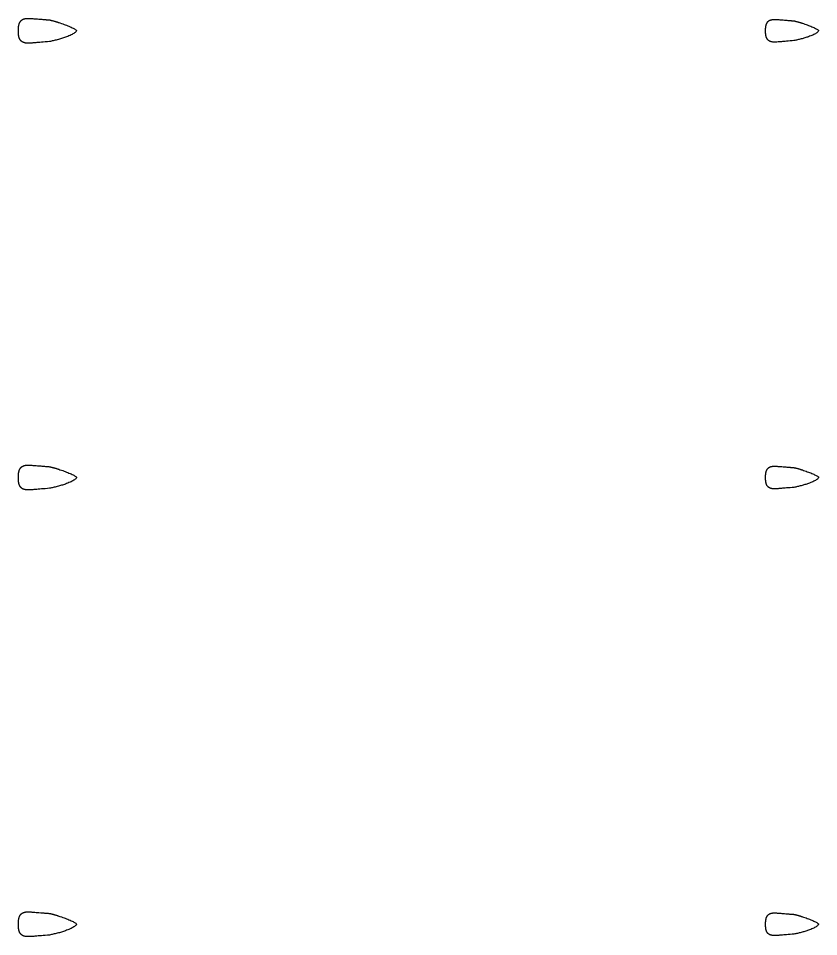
# Model space of a CAD drawing. Header units: inches. Extents: x -0.04 to 1.04, y -0.02 to 1.22.
import ezdxf

# ---------------------------------------------------------------- set-up
doc = ezdxf.new("R2010")
doc.units = ezdxf.units.IN
doc.header["$MEASUREMENT"] = 0

# ---------------------------------------------------------------- blocks, each defined once
blk = doc.blocks.new('eye_folds_100pct_v06')
blk.add_open_spline([(0.005, -0.0158), (0.016, -0.0135), (0.0297, -0.0101), (0.0429, -0.0045), (0.0444, 0), (0.0444, 0), (0.0432, 0.0034), (0.0301, 0.008), (0.016, 0.0135), (0.005, 0.0158), (-0.0204, 0.0178), (-0.029, 0.0189), (-0.0371, 0.0167), (-0.0404, 0.0084), (-0.0404, 0), (-0.0404, -0.0084), (-0.0372, -0.0167), (-0.029, -0.0189), (-0.0204, -0.0179), (0.005, -0.0158)], degree=4, knots=[0, 0, 0, 0, 0, 1, 1, 1, 1, 1, 2, 2, 2, 2, 3, 4, 5, 6, 7, 8, 9, 9, 9, 9, 9])
blk = doc.blocks.new('*U5')
for p, xscale, yscale, zscale in [((-0.5, 0.0003), 0.92, 0.92, 0.92), ((0.5, 0.0003), 0.84, 0.84, 0.84)]:
    blk.add_blockref('eye_folds_100pct_v06', p, dxfattribs=dict(xscale=xscale, yscale=yscale, zscale=zscale))
blk = doc.blocks.new('*U6')
at = {"color": 0, "linetype": 'ByBlock', "lineweight": -2, "transparency": 16777216}
for p in [(0, 1.2), (0, 0.6), (0, 0)]:
    blk.add_blockref('*U5', p, dxfattribs=at)

msp = doc.modelspace()

# ---------------------------------------------------------------- block references
msp.add_blockref('*U6', (0.5, -0.0003))

doc.saveas('drawing.dxf')
